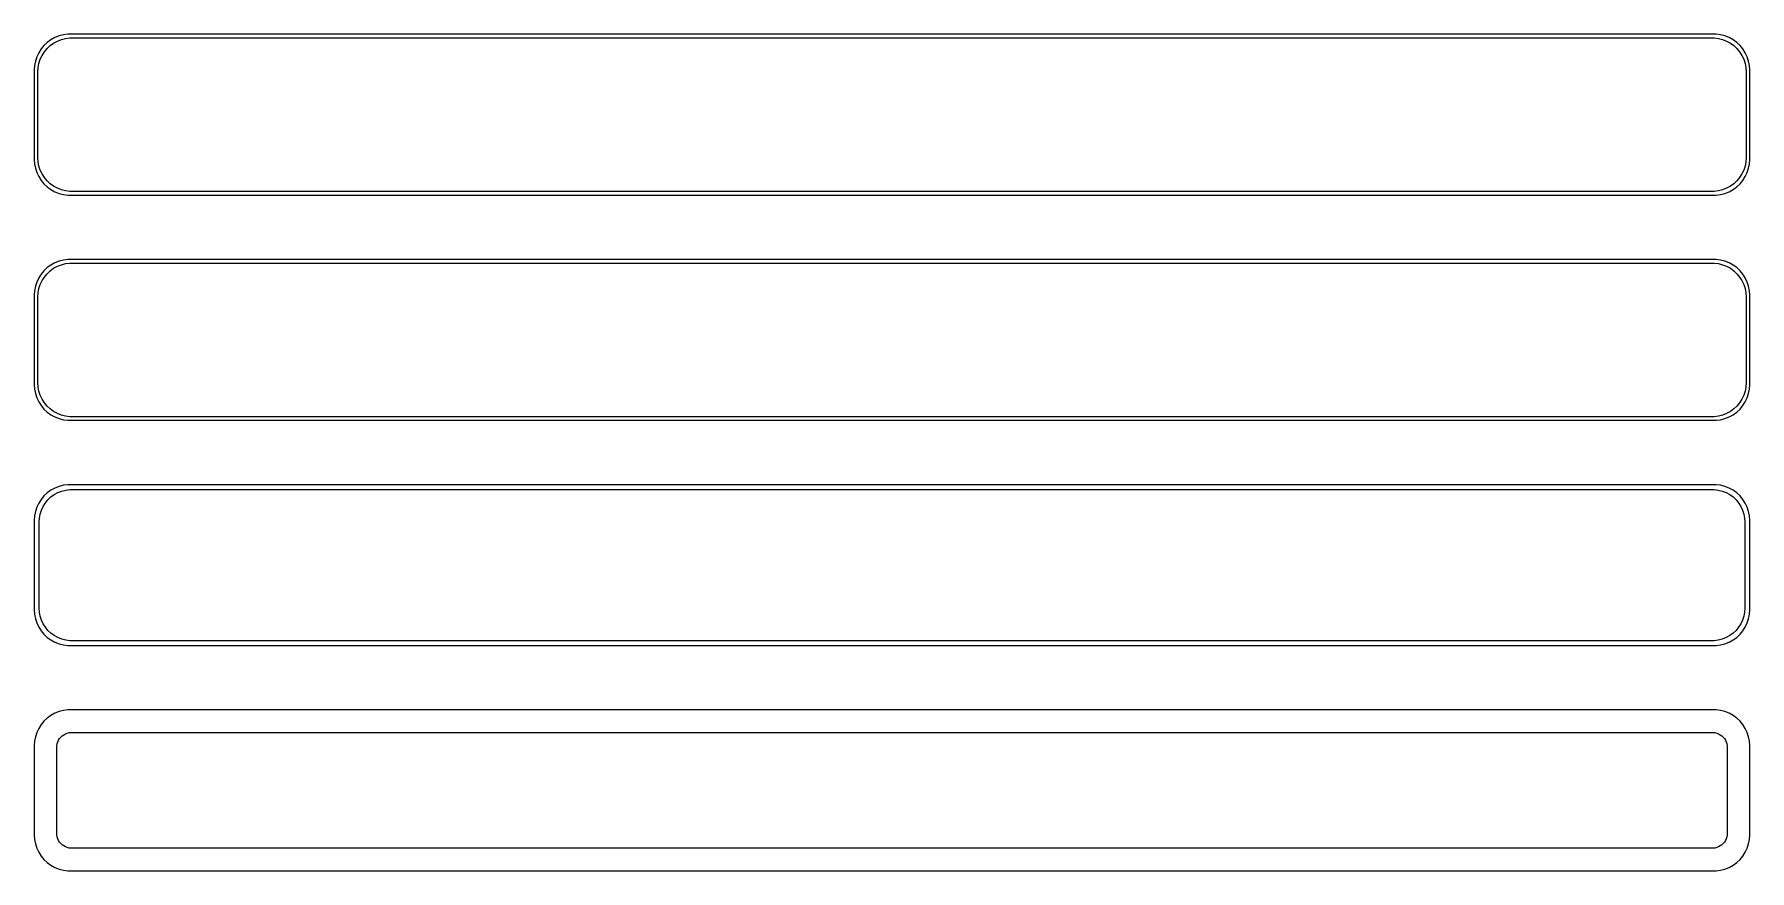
# Model space of a CAD drawing. Header units: metres. Extents: x -120 to 120, y 115 to 232.
import ezdxf

# ---------------------------------------------------------------- set-up
doc = ezdxf.new("R2010")
doc.units = ezdxf.units.M

msp = doc.modelspace()

# ---------------------------------------------------------------- linework, layer by layer
for p, q in [((-118.187, 230.603), (-118.645, 230.173)), ((-117.679, 230.972), (-118.187, 230.603)), ((-117.778, 230.16), (-117.295, 230.511)), ((-117.129, 231.274), (-117.679, 230.972)), ((-117.295, 230.511), (-116.772, 230.798)), ((-116.545, 231.505), (-117.129, 231.274)), ((-116.772, 230.798), (-116.218, 231.018)), ((-115.937, 231.661), (-116.545, 231.505)), ((-116.218, 231.018), (-115.64, 231.166)), ((-115.314, 231.74), (-115.937, 231.661)), ((-115.64, 231.166), (-115.048, 231.241)), ((115.314, 231.74), (-115.314, 231.74)), ((-115.048, 231.241), (115.048, 231.241)), ((115.048, 231.241), (115.64, 231.166)), ((115.937, 231.661), (115.314, 231.74)), ((115.64, 231.166), (116.218, 231.018)), ((116.545, 231.505), (115.937, 231.661)), ((116.218, 231.018), (116.772, 230.798)), ((117.129, 231.274), (116.545, 231.505)), ((116.772, 230.798), (117.295, 230.511)), ((117.679, 230.972), (117.129, 231.274)), ((117.295, 230.511), (117.778, 230.16)), ((118.187, 230.603), (117.679, 230.972)), ((118.645, 230.173), (118.187, 230.603)), ((-119.649, 228.591), (-119.843, 227.993)), ((-119.382, 229.159), (-119.649, 228.591)), ((-119.045, 229.689), (-119.382, 229.159)), ((-119.351, 227.681), (-119.166, 228.249)), ((-119.166, 228.249), (-118.912, 228.788)), ((-118.645, 230.173), (-119.045, 229.689)), ((-118.912, 228.788), (-118.593, 229.292)), ((-118.593, 229.292), (-118.213, 229.752)), ((-118.213, 229.752), (-117.778, 230.16)), ((117.778, 230.16), (118.213, 229.752)), ((118.213, 229.752), (118.593, 229.292)), ((118.593, 229.292), (118.912, 228.788)), ((119.045, 229.689), (118.645, 230.173)), ((118.912, 228.788), (119.166, 228.249)), ((119.382, 229.159), (119.045, 229.689)), ((119.166, 228.249), (119.351, 227.681)), ((119.649, 228.591), (119.382, 229.159)), ((119.843, 227.993), (119.649, 228.591)), ((-119.961, 227.377), (-120, 226.75)), ((-120, 226.75), (-120, 214.25)), ((-119.843, 227.993), (-119.961, 227.377)), ((-119.5, 226.5), (-119.463, 227.095)), ((-119.5, 214.5), (-119.5, 226.5)), ((-119.463, 227.095), (-119.351, 227.681)), ((119.351, 227.681), (119.463, 227.095)), ((119.463, 227.095), (119.5, 226.5)), ((119.5, 226.5), (119.5, 214.5)), ((119.961, 227.377), (119.843, 227.993)), ((120, 226.75), (119.961, 227.377)), ((120, 214.25), (120, 226.75)), ((-120, 214.25), (-119.961, 213.623)), ((-119.961, 213.623), (-119.843, 213.007)), ((-119.463, 213.905), (-119.5, 214.5)), ((-119.351, 213.319), (-119.463, 213.905)), ((119.463, 213.905), (119.351, 213.319)), ((119.5, 214.5), (119.463, 213.905)), ((119.843, 213.007), (119.961, 213.623)), ((119.961, 213.623), (120, 214.25)), ((-119.843, 213.007), (-119.649, 212.409)), ((-119.649, 212.409), (-119.382, 211.841)), ((-119.382, 211.841), (-119.045, 211.311)), ((-119.166, 212.751), (-119.351, 213.319)), ((-118.912, 212.212), (-119.166, 212.751)), ((-119.045, 211.311), (-118.645, 210.827)), ((-118.593, 211.708), (-118.912, 212.212)), ((-118.213, 211.248), (-118.593, 211.708)), ((-117.778, 210.84), (-118.213, 211.248)), ((118.213, 211.248), (117.778, 210.84)), ((118.593, 211.708), (118.213, 211.248)), ((118.912, 212.212), (118.593, 211.708)), ((118.645, 210.827), (119.045, 211.311)), ((119.166, 212.751), (118.912, 212.212)), ((119.045, 211.311), (119.382, 211.841)), ((119.351, 213.319), (119.166, 212.751)), ((119.382, 211.841), (119.649, 212.409)), ((119.649, 212.409), (119.843, 213.007)), ((-118.645, 210.827), (-118.187, 210.397)), ((-118.187, 210.397), (-117.679, 210.028)), ((-117.295, 210.489), (-117.778, 210.84)), ((-117.679, 210.028), (-117.129, 209.726)), ((-116.772, 210.202), (-117.295, 210.489)), ((-117.129, 209.726), (-116.545, 209.495)), ((-116.218, 209.982), (-116.772, 210.202)), ((-116.545, 209.495), (-115.937, 209.339)), ((-115.64, 209.834), (-116.218, 209.982)), ((-115.937, 209.339), (-115.314, 209.26)), ((-115.048, 209.759), (-115.64, 209.834)), ((-115.314, 209.26), (115.314, 209.26)), ((115.048, 209.759), (-115.048, 209.759)), ((115.64, 209.834), (115.048, 209.759)), ((115.314, 209.26), (115.937, 209.339)), ((116.218, 209.982), (115.64, 209.834)), ((115.937, 209.339), (116.545, 209.495)), ((116.772, 210.202), (116.218, 209.982)), ((116.545, 209.495), (117.129, 209.726)), ((117.295, 210.489), (116.772, 210.202)), ((117.129, 209.726), (117.679, 210.028)), ((117.778, 210.84), (117.295, 210.489)), ((117.679, 210.028), (118.187, 210.397)), ((118.187, 210.397), (118.645, 210.827)), ((-117.679, 199.472), (-118.187, 199.103)), ((-117.129, 199.774), (-117.679, 199.472)), ((-117.295, 199.011), (-116.772, 199.298)), ((-116.545, 200.005), (-117.129, 199.774)), ((-116.772, 199.298), (-116.218, 199.518)), ((-115.937, 200.161), (-116.545, 200.005)), ((-116.218, 199.518), (-115.64, 199.666)), ((-115.314, 200.24), (-115.937, 200.161)), ((-115.64, 199.666), (-115.048, 199.741)), ((115.314, 200.24), (-115.314, 200.24)), ((-115.048, 199.741), (115.048, 199.741)), ((115.048, 199.741), (115.64, 199.666)), ((115.937, 200.161), (115.314, 200.24)), ((115.64, 199.666), (116.218, 199.518)), ((116.545, 200.005), (115.937, 200.161)), ((116.218, 199.518), (116.772, 199.298)), ((117.129, 199.774), (116.545, 200.005)), ((116.772, 199.298), (117.295, 199.011)), ((117.679, 199.472), (117.129, 199.774)), ((118.187, 199.103), (117.679, 199.472)), ((-119.649, 197.091), (-119.843, 196.493)), ((-119.382, 197.659), (-119.649, 197.091)), ((-119.045, 198.189), (-119.382, 197.659)), ((-119.166, 196.749), (-118.912, 197.288)), ((-118.645, 198.673), (-119.045, 198.189)), ((-118.912, 197.288), (-118.593, 197.792)), ((-118.187, 199.103), (-118.645, 198.673)), ((-118.593, 197.792), (-118.213, 198.252)), ((-118.213, 198.252), (-117.778, 198.66)), ((-117.778, 198.66), (-117.295, 199.011)), ((117.295, 199.011), (117.778, 198.66)), ((117.778, 198.66), (118.213, 198.252)), ((118.645, 198.673), (118.187, 199.103)), ((118.213, 198.252), (118.593, 197.792)), ((118.593, 197.792), (118.912, 197.288)), ((119.045, 198.189), (118.645, 198.673)), ((118.912, 197.288), (119.166, 196.749)), ((119.382, 197.659), (119.045, 198.189)), ((119.649, 197.091), (119.382, 197.659)), ((119.843, 196.493), (119.649, 197.091)), ((-119.961, 195.877), (-120, 195.25)), ((-120, 195.25), (-120, 182.75)), ((-119.843, 196.493), (-119.961, 195.877)), ((-119.5, 195), (-119.463, 195.595)), ((-119.5, 183), (-119.5, 195)), ((-119.463, 195.595), (-119.351, 196.181)), ((-119.351, 196.181), (-119.166, 196.749)), ((119.166, 196.749), (119.351, 196.181)), ((119.351, 196.181), (119.463, 195.595)), ((119.463, 195.595), (119.5, 195)), ((119.5, 195), (119.5, 183)), ((119.961, 195.877), (119.843, 196.493)), ((120, 195.25), (119.961, 195.877)), ((120, 182.75), (120, 195.25)), ((-120, 182.75), (-119.961, 182.123)), ((-119.463, 182.405), (-119.5, 183)), ((-119.351, 181.819), (-119.463, 182.405)), ((119.463, 182.405), (119.351, 181.819)), ((119.5, 183), (119.463, 182.405)), ((119.961, 182.123), (120, 182.75)), ((-119.961, 182.123), (-119.843, 181.507)), ((-119.843, 181.507), (-119.649, 180.909)), ((-119.649, 180.909), (-119.382, 180.341)), ((-119.382, 180.341), (-119.045, 179.811)), ((-119.166, 181.251), (-119.351, 181.819)), ((-118.912, 180.712), (-119.166, 181.251)), ((-118.593, 180.208), (-118.912, 180.712)), ((-118.213, 179.748), (-118.593, 180.208)), ((118.593, 180.208), (118.213, 179.748)), ((118.912, 180.712), (118.593, 180.208)), ((119.166, 181.251), (118.912, 180.712)), ((119.045, 179.811), (119.382, 180.341)), ((119.351, 181.819), (119.166, 181.251)), ((119.382, 180.341), (119.649, 180.909)), ((119.649, 180.909), (119.843, 181.507)), ((119.843, 181.507), (119.961, 182.123)), ((-119.045, 179.811), (-118.645, 179.327)), ((-118.645, 179.327), (-118.187, 178.897)), ((-117.778, 179.34), (-118.213, 179.748)), ((-118.187, 178.897), (-117.679, 178.528)), ((-117.295, 178.989), (-117.778, 179.34)), ((-117.679, 178.528), (-117.129, 178.226)), ((-116.772, 178.702), (-117.295, 178.989)), ((-117.129, 178.226), (-116.545, 177.995)), ((-116.218, 178.482), (-116.772, 178.702)), ((-116.545, 177.995), (-115.937, 177.839)), ((-115.64, 178.334), (-116.218, 178.482)), ((-115.937, 177.839), (-115.314, 177.76)), ((-115.048, 178.259), (-115.64, 178.334)), ((-115.314, 177.76), (115.314, 177.76)), ((115.048, 178.259), (-115.048, 178.259)), ((115.64, 178.334), (115.048, 178.259)), ((115.314, 177.76), (115.937, 177.839)), ((116.218, 178.482), (115.64, 178.334)), ((115.937, 177.839), (116.545, 177.995)), ((116.772, 178.702), (116.218, 178.482)), ((116.545, 177.995), (117.129, 178.226)), ((117.295, 178.989), (116.772, 178.702)), ((117.129, 178.226), (117.679, 178.528)), ((117.778, 179.34), (117.295, 178.989)), ((117.679, 178.528), (118.187, 178.897)), ((118.213, 179.748), (117.778, 179.34)), ((118.187, 178.897), (118.645, 179.327)), ((118.645, 179.327), (119.045, 179.811)), ((-117.129, 168.274), (-117.679, 167.972)), ((-116.545, 168.505), (-117.129, 168.274)), ((-115.937, 168.661), (-116.545, 168.505)), ((-115.314, 168.74), (-115.937, 168.661)), ((-115.608, 167.997), (-115.037, 168.069)), ((115.314, 168.74), (-115.314, 168.74)), ((-115.037, 168.069), (115.037, 168.069)), ((115.037, 168.069), (115.608, 167.997)), ((115.937, 168.661), (115.314, 168.74)), ((116.545, 168.505), (115.937, 168.661)), ((117.129, 168.274), (116.545, 168.505)), ((117.679, 167.972), (117.129, 168.274)), ((-119.382, 166.159), (-119.649, 165.591)), ((-119.045, 166.689), (-119.382, 166.159)), ((-118.645, 167.173), (-119.045, 166.689)), ((-119.007, 165.185), (-118.762, 165.706)), ((-118.762, 165.706), (-118.454, 166.191)), ((-118.187, 167.603), (-118.645, 167.173)), ((-118.454, 166.191), (-118.088, 166.634)), ((-117.679, 167.972), (-118.187, 167.603)), ((-118.088, 166.634), (-117.668, 167.028)), ((-117.668, 167.028), (-117.203, 167.366)), ((-117.203, 167.366), (-116.699, 167.643)), ((-116.699, 167.643), (-116.165, 167.854)), ((-116.165, 167.854), (-115.608, 167.997)), ((115.608, 167.997), (116.165, 167.854)), ((116.165, 167.854), (116.699, 167.643)), ((116.699, 167.643), (117.203, 167.366)), ((117.203, 167.366), (117.668, 167.028)), ((117.668, 167.028), (118.088, 166.634)), ((118.187, 167.603), (117.679, 167.972)), ((118.088, 166.634), (118.454, 166.191)), ((118.645, 167.173), (118.187, 167.603)), ((118.454, 166.191), (118.762, 165.706)), ((119.045, 166.689), (118.645, 167.173)), ((118.762, 165.706), (119.007, 165.185)), ((119.382, 166.159), (119.045, 166.689)), ((119.649, 165.591), (119.382, 166.159)), ((-119.961, 164.377), (-120, 163.75)), ((-120, 163.75), (-120, 151.25)), ((-119.843, 164.993), (-119.961, 164.377)), ((-119.649, 165.591), (-119.843, 164.993)), ((-119.328, 163.5), (-119.292, 164.074)), ((-119.328, 151.5), (-119.328, 163.5)), ((-119.292, 164.074), (-119.185, 164.639)), ((-119.185, 164.639), (-119.007, 165.185)), ((119.007, 165.185), (119.185, 164.639)), ((119.185, 164.639), (119.292, 164.074)), ((119.292, 164.074), (119.328, 163.5)), ((119.328, 163.5), (119.328, 151.5)), ((119.843, 164.993), (119.649, 165.591)), ((119.961, 164.377), (119.843, 164.993)), ((120, 163.75), (119.961, 164.377)), ((120, 151.25), (120, 163.75)), ((-120, 151.25), (-119.961, 150.623)), ((-119.292, 150.926), (-119.328, 151.5)), ((119.328, 151.5), (119.292, 150.926)), ((119.961, 150.623), (120, 151.25)), ((-119.961, 150.623), (-119.843, 150.007)), ((-119.843, 150.007), (-119.649, 149.409)), ((-119.649, 149.409), (-119.382, 148.841)), ((-119.382, 148.841), (-119.045, 148.311)), ((-119.185, 150.361), (-119.292, 150.926)), ((-119.007, 149.815), (-119.185, 150.361)), ((-118.762, 149.294), (-119.007, 149.815)), ((-118.454, 148.809), (-118.762, 149.294)), ((-118.088, 148.366), (-118.454, 148.809)), ((118.454, 148.809), (118.088, 148.366)), ((118.762, 149.294), (118.454, 148.809)), ((119.007, 149.815), (118.762, 149.294)), ((119.185, 150.361), (119.007, 149.815)), ((119.045, 148.311), (119.382, 148.841)), ((119.292, 150.926), (119.185, 150.361)), ((119.382, 148.841), (119.649, 149.409)), ((119.649, 149.409), (119.843, 150.007)), ((119.843, 150.007), (119.961, 150.623)), ((-119.045, 148.311), (-118.645, 147.827)), ((-118.645, 147.827), (-118.187, 147.397)), ((-118.187, 147.397), (-117.679, 147.028)), ((-117.668, 147.972), (-118.088, 148.366)), ((-117.679, 147.028), (-117.129, 146.726)), ((-117.203, 147.634), (-117.668, 147.972)), ((-116.699, 147.357), (-117.203, 147.634)), ((-117.129, 146.726), (-116.545, 146.495)), ((-116.165, 147.146), (-116.699, 147.357)), ((-116.545, 146.495), (-115.937, 146.339)), ((-115.608, 147.003), (-116.165, 147.146)), ((-115.037, 146.931), (-115.608, 147.003)), ((115.037, 146.931), (-115.037, 146.931)), ((115.608, 147.003), (115.037, 146.931)), ((116.165, 147.146), (115.608, 147.003)), ((115.937, 146.339), (116.545, 146.495)), ((116.699, 147.357), (116.165, 147.146)), ((116.545, 146.495), (117.129, 146.726)), ((117.203, 147.634), (116.699, 147.357)), ((117.129, 146.726), (117.679, 147.028)), ((117.668, 147.972), (117.203, 147.634)), ((118.088, 148.366), (117.668, 147.972)), ((117.679, 147.028), (118.187, 147.397)), ((118.187, 147.397), (118.645, 147.827)), ((118.645, 147.827), (119.045, 148.311)), ((-115.937, 146.339), (-115.314, 146.26)), ((-115.314, 146.26), (115.314, 146.26)), ((115.314, 146.26), (115.937, 146.339)), ((-116.545, 137.005), (-117.129, 136.774)), ((-115.937, 137.161), (-116.545, 137.005)), ((-115.314, 137.24), (-115.937, 137.161)), ((115.314, 137.24), (-115.314, 137.24)), ((115.937, 137.161), (115.314, 137.24)), ((116.545, 137.005), (115.937, 137.161)), ((117.129, 136.774), (116.545, 137.005)), ((-119.382, 134.659), (-119.649, 134.091)), ((-119.045, 135.189), (-119.382, 134.659)), ((-118.645, 135.673), (-119.045, 135.189)), ((-118.187, 136.103), (-118.645, 135.673)), ((-117.679, 136.472), (-118.187, 136.103)), ((-117.129, 136.774), (-117.679, 136.472)), ((117.679, 136.472), (117.129, 136.774)), ((118.187, 136.103), (117.679, 136.472)), ((118.645, 135.673), (118.187, 136.103)), ((119.045, 135.189), (118.645, 135.673)), ((119.382, 134.659), (119.045, 135.189)), ((119.649, 134.091), (119.382, 134.659)), ((-119.961, 132.877), (-120, 132.25)), ((-120, 132.25), (-120, 119.75)), ((-119.843, 133.493), (-119.961, 132.877)), ((-119.649, 134.091), (-119.843, 133.493)), ((-116.86, 132), (-116.843, 132.264)), ((-116.86, 120), (-116.86, 132)), ((-116.843, 132.264), (-116.793, 132.525)), ((-116.793, 132.525), (-116.711, 132.777)), ((-116.711, 132.777), (-116.599, 133.016)), ((-116.599, 133.016), (-116.457, 133.24)), ((-116.457, 133.24), (-116.288, 133.444)), ((-116.288, 133.444), (-116.095, 133.625)), ((-116.095, 133.625), (-115.88, 133.781)), ((-115.88, 133.781), (-115.648, 133.909)), ((-115.648, 133.909), (-115.402, 134.006)), ((-115.402, 134.006), (-115.145, 134.072)), ((-115.145, 134.072), (-114.882, 134.105)), ((-114.882, 134.105), (114.882, 134.105)), ((114.882, 134.105), (115.145, 134.072)), ((115.145, 134.072), (115.402, 134.006)), ((115.402, 134.006), (115.648, 133.909)), ((115.648, 133.909), (115.88, 133.781)), ((115.88, 133.781), (116.095, 133.625)), ((116.095, 133.625), (116.288, 133.444)), ((116.288, 133.444), (116.457, 133.24)), ((116.457, 133.24), (116.599, 133.016)), ((116.599, 133.016), (116.711, 132.777)), ((116.711, 132.777), (116.793, 132.525)), ((116.793, 132.525), (116.843, 132.264)), ((116.843, 132.264), (116.86, 132)), ((116.86, 132), (116.86, 120)), ((119.843, 133.493), (119.649, 134.091)), ((119.961, 132.877), (119.843, 133.493)), ((120, 132.25), (119.961, 132.877)), ((120, 119.75), (120, 132.25)), ((-116.843, 119.736), (-116.86, 120)), ((116.86, 120), (116.843, 119.736)), ((-120, 119.75), (-119.961, 119.123)), ((-119.961, 119.123), (-119.843, 118.507)), ((-119.843, 118.507), (-119.649, 117.909)), ((-119.649, 117.909), (-119.382, 117.341)), ((-116.793, 119.475), (-116.843, 119.736)), ((-116.711, 119.223), (-116.793, 119.475)), ((-116.599, 118.984), (-116.711, 119.223)), ((-116.457, 118.76), (-116.599, 118.984)), ((-116.288, 118.556), (-116.457, 118.76)), ((-116.095, 118.375), (-116.288, 118.556)), ((-115.88, 118.219), (-116.095, 118.375)), ((-115.648, 118.091), (-115.88, 118.219)), ((-115.402, 117.994), (-115.648, 118.091)), ((-115.145, 117.928), (-115.402, 117.994)), ((-114.882, 117.895), (-115.145, 117.928)), ((114.882, 117.895), (-114.882, 117.895)), ((115.145, 117.928), (114.882, 117.895)), ((115.402, 117.994), (115.145, 117.928)), ((115.648, 118.091), (115.402, 117.994)), ((115.88, 118.219), (115.648, 118.091)), ((116.095, 118.375), (115.88, 118.219)), ((116.288, 118.556), (116.095, 118.375)), ((116.457, 118.76), (116.288, 118.556)), ((116.599, 118.984), (116.457, 118.76)), ((116.711, 119.223), (116.599, 118.984)), ((116.793, 119.475), (116.711, 119.223)), ((116.843, 119.736), (116.793, 119.475)), ((119.382, 117.341), (119.649, 117.909)), ((119.649, 117.909), (119.843, 118.507)), ((119.843, 118.507), (119.961, 119.123)), ((119.961, 119.123), (120, 119.75)), ((-119.382, 117.341), (-119.045, 116.811)), ((-119.045, 116.811), (-118.645, 116.327)), ((-118.645, 116.327), (-118.187, 115.897)), ((-118.187, 115.897), (-117.679, 115.528)), ((-117.679, 115.528), (-117.129, 115.226)), ((-117.129, 115.226), (-116.545, 114.995)), ((116.545, 114.995), (117.129, 115.226)), ((117.129, 115.226), (117.679, 115.528)), ((117.679, 115.528), (118.187, 115.897)), ((118.187, 115.897), (118.645, 116.327)), ((118.645, 116.327), (119.045, 116.811)), ((119.045, 116.811), (119.382, 117.341)), ((-116.545, 114.995), (-115.937, 114.839)), ((-115.937, 114.839), (-115.314, 114.76)), ((-115.314, 114.76), (115.314, 114.76)), ((115.314, 114.76), (115.937, 114.839)), ((115.937, 114.839), (116.545, 114.995))]:
    msp.add_line(p, q)

doc.saveas('drawing.dxf')
